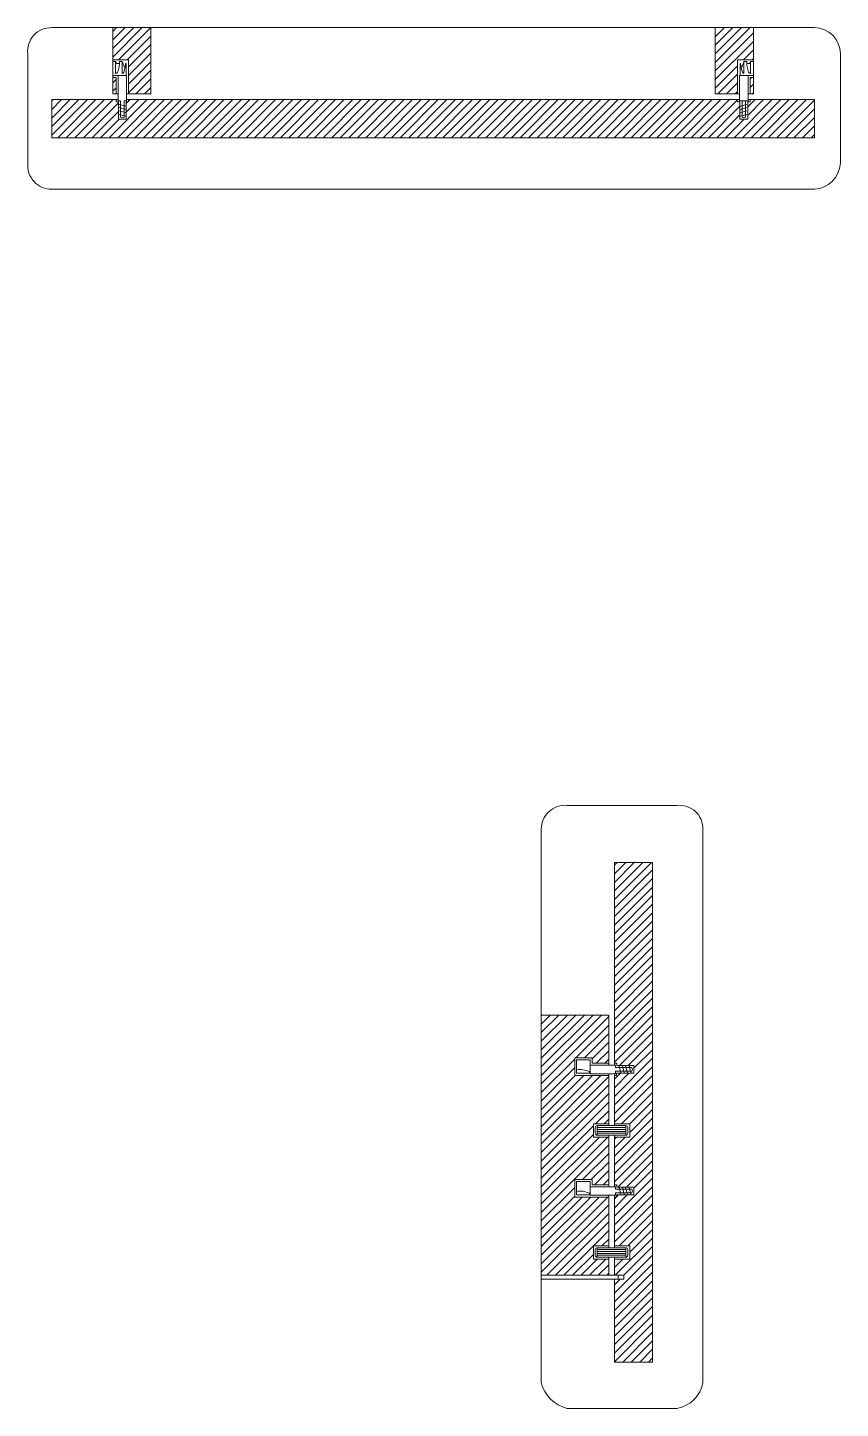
# Model space of a CAD drawing. Header units: millimetres. Extents: x 1402 to 2836, y 1581 to 2798.
# Drawn here: x 2793.7 to 2836.3, y 2599.7 to 2672.2 of the extents above; entities that cross this region are included whole.
import ezdxf

# ---------------------------------------------------------------- set-up
doc = ezdxf.new("R2010")
doc.units = ezdxf.units.MM
doc.layers.add('Campitura dettagli', color=20, linetype='Continuous')
for name, color, linetype, lineweight in [('Giunzioni dettagli', 116, 'Continuous', 18), ('Linee e simboli', 1, 'Continuous', 18), ('Struttura in dettagli', 151, 'Continuous', 18)]:
    doc.layers.add(name, color=color, linetype=linetype, lineweight=lineweight)
pattern_1 = [(45, (0, 0), (-0.2245064030267289, 0.2245064030267289), [])]

msp = doc.modelspace()

# ---------------------------------------------------------------- hatches: boundary and pattern name
at = {"layer": 'Campitura dettagli'}
h = msp.add_hatch(dxfattribs=at)
h.set_pattern_fill('ANSI31', color=256, scale=0.1)
h.set_pattern_definition(pattern_1)
h.paths.add_polyline_path([(2834.933687522481, 2668.380571843564), (2831.560388989762, 2668.38057189697), (2831.560499642863, 2668.26489252597), (2831.438771769022, 2668.264776514874), (2831.438984040842, 2667.357092198988), (2831.02835370061, 2667.357092198993), (2831.028565972447, 2668.264776514878), (2830.906838098605, 2668.264892525976), (2830.906948750693, 2668.380570835483), (2798.960426293785, 2668.380571341263), (2798.960536946356, 2668.264892525976), (2798.838809072515, 2668.264776514878), (2798.839021344352, 2667.357092198993), (2798.42839100412, 2667.357092198988), (2798.42860327594, 2668.264776514874), (2798.306875402098, 2668.26489252597), (2798.306986055199, 2668.38057189697), (2794.933687522481, 2668.380571843564), (2794.933687522481, 2666.380571843564), (2834.933687522481, 2666.380571843564)])
h.paths.add_polyline_path([(2800.133119869292, 2672.158003111973), (2798.13331775353, 2672.158003111973), (2798.133324148613, 2670.467125712416), (2798.960033565116, 2670.466337828246), (2798.958328274619, 2668.680574963794), (2800.133119869292, 2668.680579406983)])
h.paths.add_polyline_path([(2798.308097099923, 2669.547588853962), (2798.133327625426, 2669.547846619023), (2798.133330905554, 2668.680571843564), (2798.307270643164, 2668.680406072662)])
h.paths.add_polyline_path([(2831.733723534897, 2672.158003111973), (2829.733736686921, 2672.158003111973), (2829.733736686921, 2668.680571843564), (2830.90904677334, 2668.680571824956), (2830.907341479845, 2670.466337828246), (2831.733729929981, 2670.467125406523)])
h.paths.add_polyline_path([(2831.733733406794, 2669.54784615589), (2831.559277945039, 2669.547588853962), (2831.56010439431, 2668.680413929886), (2831.733736686892, 2668.680579407781)])
h = msp.add_hatch(dxfattribs=at)
h.set_pattern_fill('ANSI31', color=256, scale=0.1)
h.set_pattern_definition(pattern_1)
h.paths.add_polyline_path([(2826.445448750293, 2628.371175141256), (2824.445448796799, 2628.371174810303), (2824.445462936933, 2617.846174337433), (2824.563007788699, 2617.846174750436), (2824.563007788699, 2617.724446821313), (2825.470691894672, 2617.723794037233), (2825.470300549183, 2617.313163883484), (2824.562616847815, 2617.314241211029), (2824.562384825727, 2617.192513503031), (2824.445467382299, 2617.192736767196), (2824.445467382299, 2614.669842486709), (2825.248100816789, 2614.669845306826), (2825.247433789668, 2613.969948522156), (2824.445468192082, 2613.968511344757), (2824.445471558696, 2611.468511465488), (2824.563016276154, 2611.46851187849), (2824.563016276154, 2611.346783949367), (2825.470700382128, 2611.346131165287), (2825.470309036639, 2610.935501011538), (2824.562625335271, 2610.936578339083), (2824.562393313183, 2610.814850631085), (2824.445476004415, 2610.815073894993), (2824.445476004415, 2608.267181760294), (2825.248133872314, 2608.267184580497), (2825.247466845193, 2607.567287795826), (2824.445476814197, 2607.565850574641), (2824.445477951447, 2606.721344808499), (2824.645483012192, 2606.721344851307), (2824.945484065096, 2606.721344267488), (2824.945484018172, 2606.521319099208), (2824.445478220811, 2606.521319216504), (2824.445484078947, 2602.171150215755), (2826.44545308578, 2602.171150215755)])
h.paths.add_polyline_path([(2823.280310878905, 2618.118004014183), (2823.280310878906, 2617.846175508907), (2824.145449334965, 2617.846175508907), (2824.145448796797, 2620.371175960431), (2820.605699765586, 2620.371175960438), (2820.605699765559, 2606.721343986672), (2824.145451734005, 2606.721344744285), (2824.145451552282, 2607.565851781434), (2823.342496350188, 2607.565848960186), (2823.343164563149, 2608.266990020319), (2824.145451422886, 2608.267182924292), (2824.145451422886, 2610.817455459738), (2822.360949490415, 2610.817452068658), (2822.360949490415, 2611.740341142237), (2823.280319366361, 2611.740341142237), (2823.280319366362, 2611.468512636961), (2824.145450712496, 2611.468512636961), (2824.145450174539, 2613.968512507875), (2823.342463294663, 2613.968509686516), (2823.343131507624, 2614.669650746648), (2824.145450045144, 2614.669843658238), (2824.145450045144, 2617.195118331697), (2822.360941002959, 2617.195114940605), (2822.360941002959, 2618.118004014183)])

# ---------------------------------------------------------------- linework, layer by layer
at = {"layer": 'Giunzioni dettagli'}
for p, q in [((2798.132448043406, 2669.647064219213), (2798.132448031911, 2670.373135425526)), ((2798.132448031911, 2670.373135425526), (2798.28223938776, 2670.373135427898)), ((2798.28348169016, 2669.750544379778), (2798.28223938776, 2670.373135427898)), ((2798.480563090083, 2670.282331132174), (2798.331831475275, 2670.282331129819)), ((2798.627934280551, 2670.375611977437), (2798.482448031872, 2670.375611975134)), ((2798.582417360816, 2670.375611976716), (2798.627934280551, 2670.375611977437)), ((2798.627934290373, 2669.755182654605), (2798.627934280551, 2670.375611977437)), ((2798.784278078195, 2670.109064229533), (2798.728024522438, 2670.109064228643)), ((2798.832417362253, 2670.284807681811), (2798.80269819016, 2670.284807681341)), ((2798.832417362253, 2670.284807681811), (2798.83241737235, 2669.647064230295)), ((2831.034957682708, 2670.284807681811), (2831.034957672611, 2669.647064230295)), ((2831.034957682708, 2670.284807681811), (2831.064676854801, 2670.284807681341)), ((2831.083096966766, 2670.109064229533), (2831.139350522524, 2670.109064228643)), ((2831.284957684146, 2670.375611976716), (2831.239440764411, 2670.375611977437)), ((2831.239440754588, 2669.755182654605), (2831.239440764411, 2670.375611977437)), ((2831.239440764411, 2670.375611977437), (2831.38492701309, 2670.375611975134)), ((2831.386811954878, 2670.282331132174), (2831.535543569687, 2670.282331129819)), ((2831.583893354801, 2669.750544379778), (2831.585135657202, 2670.373135427898)), ((2831.73492701305, 2670.373135425526), (2831.585135657202, 2670.373135427898)), ((2831.734927001555, 2669.647064219213), (2831.73492701305, 2670.373135425526)), ((2798.282239399255, 2669.647064221585), (2798.132448043406, 2669.647064219213)), ((2798.282239399255, 2669.647064221585), (2798.482448043406, 2669.647064224755)), ((2798.857991302095, 2669.6470642307), (2798.406904784717, 2669.647064223559)), ((2798.406904784717, 2669.647064223559), (2798.406904805615, 2668.327064223559)), ((2798.83241737235, 2669.647064230295), (2798.482448043406, 2669.647064224755)), ((2798.857991322994, 2668.3270642307), (2798.857991302095, 2669.6470642307)), ((2831.009383721968, 2668.3270642307), (2831.009383742866, 2669.6470642307)), ((2831.009383742866, 2669.6470642307), (2831.460470260245, 2669.647064223559)), ((2831.034957672611, 2669.647064230295), (2831.384927001555, 2669.647064224755)), ((2831.585135645706, 2669.647064221585), (2831.384927001555, 2669.647064224755)), ((2831.460470260245, 2669.647064223559), (2831.460470239346, 2668.327064223559)), ((2831.585135645706, 2669.647064221585), (2831.734927001555, 2669.647064219213)), ((2798.544291462217, 2668.327064246021), (2798.412291462217, 2668.327064243932)), ((2798.8019657795, 2668.038599798957), (2798.471701779979, 2668.131562276312)), ((2798.801965782144, 2667.871552802021), (2798.471701782624, 2667.964515279376)), ((2798.538904805615, 2668.327064225648), (2798.53890481926, 2667.465197756538)), ((2798.725991350284, 2667.4651977595), (2798.725991322994, 2668.327064228611)), ((2798.863377979595, 2668.327064251072), (2798.731377979595, 2668.327064248983)), ((2831.009383721968, 2668.3270642307), (2831.460470239346, 2668.327064225159)), ((2831.065409265462, 2668.038599798957), (2831.395673264982, 2668.131562276312)), ((2831.065409262817, 2667.871552802021), (2831.395673262337, 2667.964515279376)), ((2831.141383694677, 2667.4651977595), (2831.141383721967, 2668.327064228611)), ((2831.328470239346, 2668.327064225648), (2831.328470225702, 2667.465197756538)), ((2798.801965784853, 2667.70045394849), (2798.471701785333, 2667.793416425845)), ((2798.801965787816, 2667.513308821961), (2798.471701788296, 2667.606271299317)), ((2831.065409260108, 2667.70045394849), (2831.395673259628, 2667.793416425845)), ((2831.065409257145, 2667.513308821961), (2831.395673256666, 2667.606271299317)), ((2823.180310878905, 2618.020661590384), (2822.454239672593, 2618.020661590384)), ((2822.454239672593, 2618.020661590384), (2822.454239672593, 2617.320692261441)), ((2823.180310878905, 2617.870870234536), (2823.180310878905, 2618.020661590384)), ((2822.454239672593, 2617.320692261441), (2823.180310878905, 2617.32069226144)), ((2823.180310878905, 2617.870870234536), (2823.180310878905, 2617.670661590384)), ((2823.180310878905, 2617.295118331695), (2823.180310878905, 2617.746204849074)), ((2823.180310878905, 2617.746204849074), (2824.500310878905, 2617.746204849074)), ((2823.180310878905, 2617.32069226144), (2823.180310878905, 2617.670661590384)), ((2824.500310878906, 2617.295118331695), (2823.180310878905, 2617.295118331695)), ((2824.500310878905, 2617.614204849074), (2824.500310878905, 2617.746204849074)), ((2824.500310878906, 2617.614204849074), (2825.362177348016, 2617.614204849075)), ((2825.362177348016, 2617.42711831805), (2824.500310878905, 2617.427118331695)), ((2824.500310878906, 2617.295118331695), (2824.500310878905, 2617.427118331695)), ((2824.788775309762, 2617.351143879756), (2824.695812827178, 2617.681407877805)), ((2824.955822306698, 2617.351143879756), (2824.862859824114, 2617.681407877805)), ((2825.126921160228, 2617.351143879756), (2825.033958677644, 2617.681407877805)), ((2825.314066286757, 2617.351143879756), (2825.221103804173, 2617.681407877805)), ((2823.442813837044, 2614.1691816215), (2823.442814891119, 2614.469181621496)), ((2823.545457215052, 2614.569840736718), (2823.545455302968, 2614.068515199176)), ((2823.54545645224, 2614.369840736721), (2825.045456452227, 2614.369846594406)), ((2823.545456833646, 2614.469840736719), (2825.045456833633, 2614.469846594405)), ((2823.545457215052, 2614.569840736718), (2825.045457215038, 2614.569846594403)), ((2825.045457215038, 2614.569846594403), (2825.045459172804, 2614.068514027639)), ((2825.148099011913, 2614.169180449963), (2825.148100065989, 2614.469180449959)), ((2823.545455689429, 2614.16984073672), (2825.045455689416, 2614.169846594405)), ((2823.545456070834, 2614.269840736718), (2825.045456070821, 2614.269846594404)), ((2823.54545917279, 2614.068515199169), (2825.045459172777, 2614.068521056854)), ((2823.180319366361, 2611.642998718438), (2822.454248160049, 2611.642998718438)), ((2822.454248160049, 2611.642998718438), (2822.454248160049, 2610.943029389495)), ((2823.180319366361, 2611.49320736259), (2823.180319366361, 2611.642998718438)), ((2823.180319366361, 2611.49320736259), (2823.180319366361, 2611.292998718438)), ((2822.454248160049, 2610.943029389495), (2823.180319366361, 2610.943029389494)), ((2823.180319366361, 2610.917455459749), (2823.180319366361, 2611.368541977128)), ((2823.180319366361, 2611.368541977128), (2824.500319366361, 2611.368541977128)), ((2823.180319366361, 2610.943029389494), (2823.180319366361, 2611.292998718438)), ((2824.500319366362, 2610.917455459749), (2823.180319366361, 2610.917455459749)), ((2824.500319366361, 2611.236541977128), (2824.500319366361, 2611.368541977128)), ((2824.500319366362, 2611.236541977128), (2825.362185835472, 2611.236541977129)), ((2825.362185835472, 2611.049455446104), (2824.500319366361, 2611.049455459749)), ((2824.500319366362, 2610.917455459749), (2824.500319366361, 2611.049455459749)), ((2824.788783797218, 2610.97348100781), (2824.695821314634, 2611.303745005859)), ((2824.955830794154, 2610.97348100781), (2824.86286831157, 2611.303745005859)), ((2825.126929647684, 2610.97348100781), (2825.0339671651, 2611.303745005859)), ((2825.314074774213, 2610.97348100781), (2825.221112291629, 2611.303745005859)), ((2823.442846892568, 2607.766520895171), (2823.442847946644, 2608.066520895166)), ((2823.545490270576, 2608.167180010388), (2823.545488358493, 2607.665854472847)), ((2823.545489126359, 2607.867180010389), (2825.045489126346, 2607.867185868075)), ((2823.545489507765, 2607.967180010391), (2825.045489507752, 2607.967185868077)), ((2823.545489889171, 2608.06718001039), (2825.045489889158, 2608.067185868075)), ((2823.545490270576, 2608.167180010388), (2825.045490270563, 2608.167185868074)), ((2825.045490270563, 2608.167185868074), (2825.045492228329, 2607.66585330131)), ((2825.148132067438, 2607.766519723634), (2825.148133121514, 2608.066519723629)), ((2823.545488744954, 2607.76718001039), (2825.04548874494, 2607.767185868076)), ((2823.545492228315, 2607.665854472839), (2825.045492228302, 2607.665860330525)), ((2824.64548401817, 2606.521320249342), (2824.645483012192, 2606.721344851307))]:
    msp.add_line(p, q, dxfattribs=at)
for centre, radius, start, end in [((2797.084611582628, 2669.66011564646), 1.393811166674039, 26.51378030215342, 30.76787982505928), ((2796.860626259591, 2670.361379961687), 1.621864375412297, 340.3434064709796, 351.0500620057367), ((2796.857747215389, 2670.361713517973), 1.624760262374846, 351.0542373462059, 0.4901231690652335), ((2796.420084823431, 2669.394485455638), 2.416031555481304, 17.20344557197411, 23.95945713975824), ((2797.162432650444, 2670.36789097153), 1.642368373383367, 340.4494202446715, 357.1003127880837), ((2832.704942394518, 2670.36789097153), 1.642368373383367, 182.8996872119173, 199.5505797553265), ((2833.447290221531, 2669.394485455638), 2.416031555481304, 156.0405428602489, 162.7965544280209), ((2833.009627829572, 2670.361713517973), 1.624760262374846, 179.5098768309348, 188.9457626537946), ((2833.006748785371, 2670.361379961687), 1.621864375412297, 188.9499379942658, 199.6565935290146), ((2832.782763462333, 2669.66011564646), 1.393811166674039, 149.2321201749386, 153.4862196978414), ((2798.283481688319, 2669.866827394168), 0.1162830143902324, 269.3878781988068, 333.9790774740628), ((2798.603877878993, 2669.871568326606), 0.1188458479526218, 281.678330070909, 333.3658357428026), ((2796.420084823431, 2669.394485455638), 2.416031555481304, 14.30073664042204, 14.31140075169892), ((2833.447290221531, 2669.394485455638), 2.416031555481304, 165.6885992483051, 165.6992633595813), ((2831.263497165968, 2669.871568326606), 0.1188458479526218, 206.6341642571903, 258.3216699290901), ((2831.583893356642, 2669.866827394168), 0.1162830143902324, 206.0209225259395, 270.6121218011932), ((2798.632448082676, 2667.597573143978), 0.1620912870283533, 234.7530052840407, 305.2469965301558), ((2831.234926962285, 2667.597573143978), 0.1620912870283533, 234.7530034698464, 305.2469947159618), ((2822.64491799575, 2616.440934885818), 1.071621836702327, 63.85018887208114, 100.249463952628), ((2823.43288961537, 2614.908359708523), 2.416031555481304, 104.3007357333511, 104.3113998445924), ((2823.063925206523, 2617.296635851903), 0.1188458479526218, 11.67832916375755, 63.36583483570726), ((2825.229801962057, 2617.520661583562), 0.1620912870283533, 324.7530043769426, 35.24699562305751), ((2822.644926483206, 2610.063272013871), 1.071621836702327, 63.85018887208114, 100.249463952628), ((2823.063933693979, 2610.918972979957), 0.1188458479526218, 11.67832916375755, 63.36583483570726), ((2825.229810449513, 2611.142998711616), 0.1620912870283533, 324.7530043769426, 35.24699562305754)]:
    msp.add_arc(centre, radius, start, end, dxfattribs=at)
for points in [[(2823.545457215052, 2614.569840736718), (2823.49753632638, 2614.56984054958), (2823.442815059494, 2614.517102510168), (2823.442814891119, 2614.469181621496)], [(2825.045457215038, 2614.569846594403), (2825.093379869723, 2614.569846781548), (2825.148100234369, 2614.517103104644), (2825.148100065989, 2614.469180449959)], [(2823.442813837044, 2614.1691816215), (2823.442813668662, 2614.121258310615), (2823.497535861906, 2614.068515012024), (2823.54545917279, 2614.068515199169)], [(2825.045459172777, 2614.068521056854), (2825.093379534951, 2614.068521243988), (2825.148098843541, 2614.121260087787), (2825.148099011913, 2614.169180449963)], [(2823.545490270576, 2608.167180010388), (2823.497569381905, 2608.167179823251), (2823.442848115018, 2608.114441783838), (2823.442847946644, 2608.066520895166)], [(2825.045490270563, 2608.167185868074), (2825.093412925248, 2608.167186055219), (2825.148133289894, 2608.114442378314), (2825.148133121514, 2608.066519723629)], [(2823.442846892568, 2607.766520895171), (2823.442846724186, 2607.718597584285), (2823.497568917431, 2607.665854285694), (2823.545492228315, 2607.665854472839)], [(2825.045492228302, 2607.665860330525), (2825.093412590476, 2607.665860517659), (2825.148131899065, 2607.718599361458), (2825.148132067438, 2607.766519723634)]]:
    msp.add_open_spline(points, degree=3, dxfattribs=at)
at = {"layer": 'Linee e simboli', "ltscale": 0.003}
for points in [[(2836.297663480914, 2670.794027153569), (2836.297663480914, 2665.042437086136, -0.3808521731728373), (2834.933687522481, 2663.678461127674), (2794.933687522481, 2663.678461127674, -0.4421369916265706), (2793.67291548941, 2665.042437086136), (2793.67291548941, 2670.794027153569, -0.4562463764847271), (2794.933687522481, 2672.158003111973), (2834.933687522481, 2672.158003111973, -0.4124111290973824)], [(2827.721265791441, 2599.739861318464), (2821.969675724008, 2599.739861318475, -0.2876033677813443), (2820.605699765548, 2601.10383727691), (2820.605699765604, 2630.10383727691, -0.4421369916265706), (2821.969675724069, 2631.364609309978), (2827.721265791502, 2631.364609309967, -0.4562463764847271), (2829.085241749904, 2630.103837276894), (2829.085241749848, 2601.103837276894, -0.3245704576842399)]]:
    msp.add_lwpolyline(points, format="xyb", close=True, dxfattribs=at)
at = {"layer": 'Struttura in dettagli'}
for p, q in [((2798.13331775353, 2672.158003111973), (2798.133324504094, 2670.373135425539)), ((2800.133119869292, 2672.158003111973), (2800.133119869292, 2668.680571843564)), ((2829.733736686921, 2672.158003111973), (2829.733736686921, 2668.680571843564)), ((2831.733723534897, 2672.158003111973), (2831.733730285461, 2670.373135425545)), ((2798.960033565116, 2670.466337828246), (2798.133324148613, 2670.467125712416)), ((2798.958329473521, 2668.681830442106), (2798.960033565116, 2670.466337828246)), ((2830.907341479845, 2670.466337828246), (2831.734050896349, 2670.467125712416)), ((2830.90904557144, 2668.681830442106), (2830.907341479845, 2670.466337828246)), ((2798.132448043406, 2669.547847916306), (2798.308097099923, 2669.547588853962)), ((2798.133327250174, 2669.647064219227), (2798.133330905554, 2668.680571843564)), ((2798.30727260902, 2668.682468802679), (2798.308097099923, 2669.547588853963)), ((2831.734927001555, 2669.547847916306), (2831.559277945039, 2669.547588853962)), ((2831.560102435941, 2668.682468802679), (2831.559277945039, 2669.547588853963)), ((2831.733733031541, 2669.647064219232), (2831.733736686921, 2668.680571843564)), ((2798.133330905554, 2668.680571843564), (2798.406904800023, 2668.680311117683)), ((2798.857991317397, 2668.680574584309), (2800.133119869292, 2668.680579406983)), ((2829.733736686921, 2668.680571843564), (2831.009383727564, 2668.680571823367)), ((2831.460470244939, 2668.680318974914), (2831.733736686892, 2668.680579407781)), ((2798.406904804768, 2668.380571898552), (2794.933687522481, 2668.380571843564)), ((2794.933687522481, 2666.380571843564), (2794.933687522481, 2668.380571843564)), ((2798.306987856803, 2668.382455335986), (2798.306875402098, 2668.26489252597)), ((2798.306875402098, 2668.26489252597), (2798.42860327594, 2668.264776514874)), ((2798.42860327594, 2668.264776514874), (2798.42839100412, 2667.357092198989)), ((2798.960536946357, 2668.264892525976), (2798.838809072515, 2668.264776514878)), ((2798.838809072515, 2668.264776514878), (2798.839021344352, 2667.357092198994)), ((2831.009383722815, 2668.380570833861), (2798.857991322147, 2668.380571342885)), ((2798.96042449165, 2668.382455335993), (2798.960536946356, 2668.264892525976)), ((2830.906950553312, 2668.382455335993), (2830.906838098605, 2668.264892525976)), ((2830.906838098605, 2668.264892525976), (2831.028565972447, 2668.264776514878)), ((2831.028565972447, 2668.264776514878), (2831.02835370061, 2667.357092198994)), ((2831.560499642864, 2668.26489252597), (2831.438771769022, 2668.264776514874)), ((2831.438771769022, 2668.264776514874), (2831.438984040842, 2667.357092198989)), ((2834.933687522481, 2668.380571843564), (2831.460470240193, 2668.380571898552)), ((2831.560387188159, 2668.382455335986), (2831.560499642863, 2668.26489252597)), ((2834.933687522481, 2666.380571843564), (2834.933687522481, 2668.380571843564)), ((2798.428391004119, 2667.357092198988), (2798.839021344352, 2667.357092198993)), ((2831.438984040842, 2667.357092198988), (2831.02835370061, 2667.357092198993)), ((2834.933687522481, 2666.380571843564), (2794.933687522481, 2666.380571843564)), ((2824.44546307124, 2617.746204849074), (2824.445448796799, 2628.371174810297)), ((2824.445486571451, 2628.37117481031), (2826.445455934806, 2628.371175141257)), ((2826.44545308578, 2602.171150215754), (2826.445448750293, 2628.371175141256)), ((2824.145448796797, 2620.371175960431), (2820.605699765586, 2620.371175960438)), ((2824.145448796797, 2620.371175960431), (2824.145449356272, 2617.746204849074)), ((2822.360941002959, 2617.195114940605), (2822.360941002959, 2618.118004014183)), ((2822.360941002959, 2618.118004014183), (2823.280310878905, 2618.118004014183)), ((2823.280310878905, 2618.118004014183), (2823.280310878906, 2617.846175508907)), ((2824.145431323074, 2617.846175508907), (2823.280310878905, 2617.846175508907)), ((2824.145450045144, 2617.295118331695), (2824.145450045144, 2614.569843079764)), ((2824.445444924898, 2617.84617433737), (2824.563007788698, 2617.846174750436)), ((2824.445467382299, 2614.569844251369), (2824.445467382299, 2617.295118331695)), ((2824.562384825727, 2617.192513503031), (2824.562616847815, 2617.314241211029)), ((2824.562616847815, 2617.314241211029), (2825.470300549182, 2617.313163883484)), ((2824.563007788699, 2617.846174750437), (2824.563007788699, 2617.724446821313)), ((2824.563007788699, 2617.724446821313), (2825.470691894672, 2617.723794037233)), ((2825.470691894672, 2617.723794037234), (2825.470300549183, 2617.313163883484)), ((2824.145449202746, 2617.195118331696), (2822.360941002959, 2617.195114940605)), ((2824.444822176274, 2617.192737999274), (2824.562384825727, 2617.192513503031)), ((2823.342463293326, 2613.968508283499), (2823.343131688299, 2614.669840324646)), ((2824.145450023627, 2614.669843658233), (2823.343131507624, 2614.669650746648)), ((2824.445463625451, 2614.669842486696), (2825.24810081679, 2614.669845306826)), ((2825.248102184641, 2614.671280563303), (2825.247433789668, 2613.969948522156)), ((2824.145449891619, 2613.968512507874), (2823.342463294663, 2613.968509686516)), ((2824.14545015302, 2614.068517542208), (2824.145450734015, 2611.368512058522)), ((2824.445463493443, 2613.968511336337), (2825.247433789668, 2613.969948522156)), ((2824.445471693358, 2611.368513230141), (2824.445468057408, 2614.068518713815)), ((2822.360949490415, 2610.817452068658), (2822.360949490415, 2611.740341142237)), ((2822.360949490415, 2611.740341142237), (2823.280319366361, 2611.740341142237)), ((2823.280319366361, 2611.740341142237), (2823.280319366362, 2611.468512636961)), ((2824.14543981053, 2611.468512636961), (2823.280319366361, 2611.468512636961)), ((2824.445453412354, 2611.468511465424), (2824.563016276154, 2611.46851187849)), ((2824.563016276154, 2611.468511878491), (2824.563016276154, 2611.346783949367)), ((2824.145457690202, 2610.817455459749), (2822.360949490415, 2610.817452068658)), ((2824.145451422886, 2610.917455459749), (2824.145451422886, 2608.16718235331)), ((2824.44483066373, 2610.815075127327), (2824.562393313183, 2610.814850631085)), ((2824.445476004415, 2608.167183524943), (2824.445476004415, 2610.917455459749)), ((2824.562393313183, 2610.814850631085), (2824.562625335271, 2610.936578339083)), ((2824.562625335271, 2610.936578339083), (2825.470309036638, 2610.935501011538)), ((2824.563016276154, 2611.346783949367), (2825.470700382128, 2611.346131165287)), ((2825.470700382128, 2611.346131165288), (2825.470309036639, 2610.935501011538)), ((2823.342496348851, 2607.565847557169), (2823.343164743824, 2608.267179598316)), ((2824.145483079152, 2608.267182931903), (2823.343164563149, 2608.266990020319)), ((2824.445496680976, 2608.267181760366), (2825.248133872315, 2608.267184580497)), ((2825.248135240166, 2608.268619836973), (2825.247466845193, 2607.567287795826)), ((2824.145482947144, 2607.565851781545), (2823.342496350188, 2607.565848960186)), ((2824.145451530763, 2607.665856815755), (2824.145451734005, 2606.721344744285)), ((2824.445477951449, 2606.721343594157), (2824.445476679522, 2607.66585798739)), ((2824.445496548968, 2607.565850610008), (2825.247466845193, 2607.567287795826)), ((2820.605699765559, 2606.721343986672), (2824.645483012192, 2606.721344851307)), ((2820.605699765559, 2606.521321197032), (2824.64548401817, 2606.521320249342)), ((2824.445477951449, 2606.721343594157), (2824.945484065096, 2606.721344267488)), ((2824.445484078947, 2602.171150215755), (2824.445478220811, 2606.521319216504)), ((2824.945484018172, 2606.521319099208), (2824.445478220811, 2606.521319216504)), ((2824.945484018172, 2606.521319099208), (2824.945484065096, 2606.721343701173)), ((2826.445460270294, 2602.171150215755), (2824.445484078947, 2602.171150215755))]:
    msp.add_line(p, q, dxfattribs=at)

doc.saveas('drawing.dxf')
